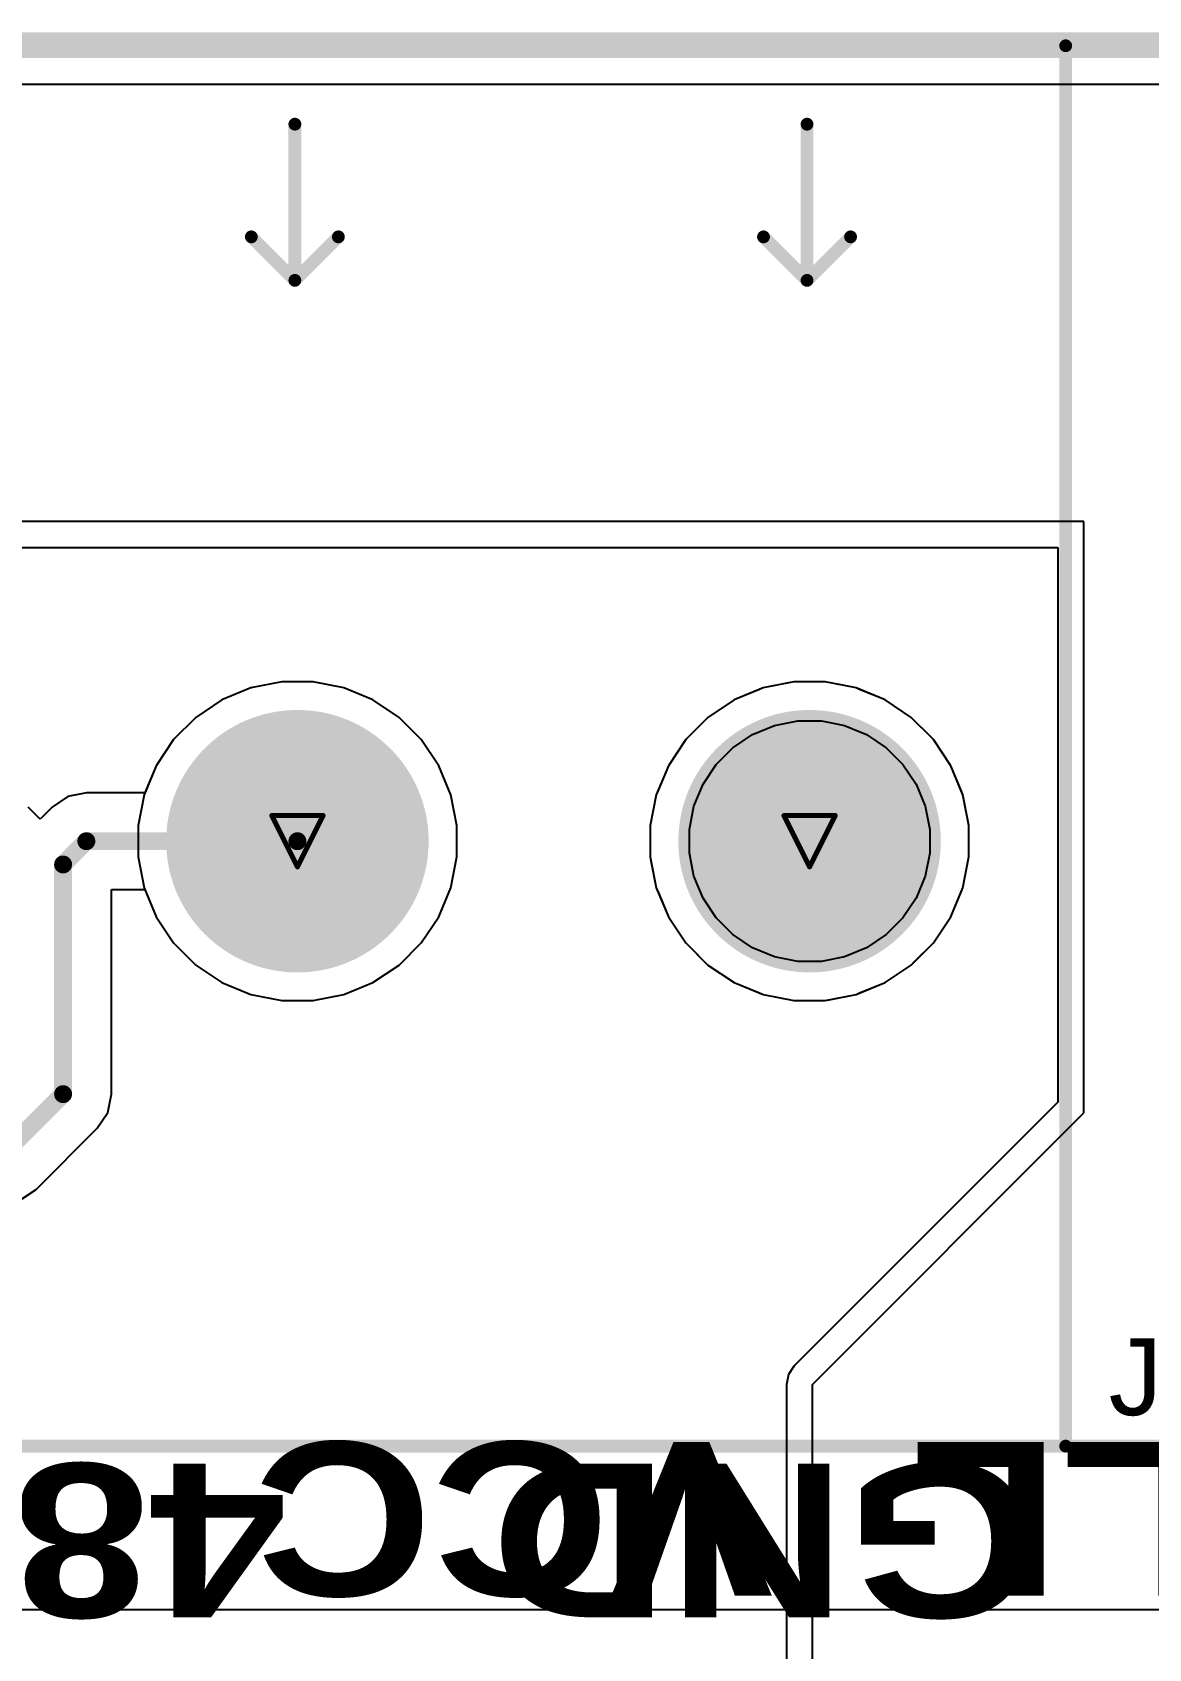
# Model space of a CAD drawing. Header units: inches. Extents: x -36 to 349, y -11 to 240.
# Drawn here: x 48.25 to 59.33, y 111.09 to 127.13 of the extents above; entities that cross this region are included whole.
import ezdxf

# ---------------------------------------------------------------- set-up
doc = ezdxf.new("R2010")
doc.units = ezdxf.units.IN
for name, color, linetype in [('Board Outline', 216, 'Continuous'), ('Bottom Layer', 5, 'Continuous'), ('Bottom Solder', 6, 'Continuous'), ('Drill Drawing', 1, 'Continuous'), ('Layer 1', 16, 'Continuous'), ('Layer 2', 76, 'Continuous'), ('Multi-Layer', 9, 'Continuous'), ('Pad Holes', 156, 'Continuous'), ('Top Layer', 1, 'Continuous'), ('Top Overlay', 2, 'Continuous'), ('Top Solder', 216, 'Continuous')]:
    doc.layers.add(name, color=color, linetype=linetype)
doc.styles.add('Arial', font='', dxfattribs={"height": 0.2})
doc.styles.add('Arial Black_Bold', font='', dxfattribs={"height": 0.2})
doc.styles.get('Arial').set_extended_font_data('Arial')
doc.styles.get('Arial Black_Bold').set_extended_font_data('Arial Black', bold=True)

# ---------------------------------------------------------------- blocks, each defined once
blk = doc.blocks.new('TB008A_508_02BE_121')
at = {"layer": 'Bottom Layer'}
blk.add_hatch(color=5, dxfattribs=at).paths.add_polyline_path([(-3.740000139999999, 1.20000014), (-1.33999986, 1.20000014), (-1.33999986, -1.20000014), (-3.740000139999999, -1.20000014)])
h = blk.add_hatch(color=5, dxfattribs=at)
edge = h.paths.add_edge_path()
edge.add_arc((2.54, 0), 1.20000014, 0, 360)
at = {"layer": 'Bottom Solder'}
blk.add_hatch(color=6, dxfattribs=at).paths.add_polyline_path([(-3.84160014, 1.30160014), (-1.23839986, 1.30160014), (-1.23839986, -1.30160014), (-3.84160014, -1.30160014)])
h = blk.add_hatch(color=6, dxfattribs=at)
edge = h.paths.add_edge_path()
edge.add_arc((2.54, 0), 1.30160014, 0, 360)
at = {"layer": 'Layer 1'}
h = blk.add_hatch(color=16, dxfattribs=at)
edge = h.paths.add_edge_path()
edge.add_arc((-2.54, 0), 1.20000014, 0, 360)
h = blk.add_hatch(color=16, dxfattribs=at)
edge = h.paths.add_edge_path()
edge.add_arc((2.54, 0), 1.20000014, 0, 360)
at = {"layer": 'Layer 2'}
h = blk.add_hatch(color=76, dxfattribs=at)
edge = h.paths.add_edge_path()
edge.add_arc((-2.54, 0), 1.20000014, 0, 360)
h = blk.add_hatch(color=76, dxfattribs=at)
edge = h.paths.add_edge_path()
edge.add_arc((2.54, 0), 1.20000014, 0, 360)
at = {"layer": 'Multi-Layer'}
h = blk.add_hatch(color=9, dxfattribs=at)
edge = h.paths.add_edge_path()
edge.add_arc((2.54, 0), 1.20000014, 0, 360)
at = {"layer": 'Pad Holes'}
h = blk.add_hatch(color=7, dxfattribs=at)
edge = h.paths.add_edge_path()
edge.add_arc((-2.54, 0), 0.7999984, 0, 360)
h = blk.add_hatch(color=7, dxfattribs=at)
edge = h.paths.add_edge_path()
edge.add_arc((2.54, 0), 0.7999984, 0, 360)
at = {"layer": 'Top Layer'}
blk.add_hatch(color=1, dxfattribs=at).paths.add_polyline_path([(-3.740000139999999, 1.20000014), (-1.33999986, 1.20000014), (-1.33999986, -1.20000014), (-3.740000139999999, -1.20000014)])
h = blk.add_hatch(color=1, dxfattribs=at)
edge = h.paths.add_edge_path()
edge.add_arc((2.54, 0), 1.20000014, 0, 360)
at = {"layer": 'Top Solder'}
blk.add_hatch(color=216, dxfattribs=at).paths.add_polyline_path([(-3.84160014, 1.30160014), (-1.23839986, 1.30160014), (-1.23839986, -1.30160014), (-3.84160014, -1.30160014)])
h = blk.add_hatch(color=216, dxfattribs=at)
edge = h.paths.add_edge_path()
edge.add_arc((2.54, 0), 1.30160014, 0, 360)
at = {"layer": 'Top Overlay'}
for points in [[(-5.08, 7.88999946, 0.127, 0.127, 0), (5.08, 7.88999946, 0.127, 0.127, 0)], [(-5.08, -6.000000699999999, 0.127, 0.127, 0), (-5.08, 7.88999946, 0.127, 0.127, 0)], [(5.08, -6.000000699999999, 0.127, 0.127, 0), (5.08, 7.88999946, 0.127, 0.127, 0)], [(-2.5654, 5.5626, 0.127, 0.127, 0), (-2.5654, 7.112, 0.127, 0.127, 0)], [(2.4892, 5.588, 0.127, 0.127, 0), (2.4892, 7.1374, 0.127, 0.127, 0)], [(-2.9972, 5.9944, 0.127, 0.127, 0), (-2.5654, 5.5626, 0.127, 0.127, 0)], [(-2.5654, 5.5626, 0.127, 0.127, 0), (-2.1336, 5.9944, 0.127, 0.127, 0)], [(2.0574, 6.019799999999999, 0.127, 0.127, 0), (2.4892, 5.588, 0.127, 0.127, 0)], [(2.4892, 5.588, 0.127, 0.127, 0), (2.921, 6.019799999999999, 0.127, 0.127, 0)], [(-5.08, -6.000000699999999, 0.127, 0.127, 0), (5.08, -6.000000699999999, 0.127, 0.127, 0)]]:
    blk.add_lwpolyline(points, format="xyseb", dxfattribs=at)
for points in [[(-5.11175, 7.88999946, 0.0635, 0.0635, 1), (-5.04825, 7.88999946, 0.0635, 0.0635, 1)], [(-5.11175, 7.88999946, 0.0635, 0.0635, 1), (-5.04825, 7.88999946, 0.0635, 0.0635, 1)], [(5.04825, 7.88999946, 0.0635, 0.0635, 1), (5.11175, 7.88999946, 0.0635, 0.0635, 1)], [(5.04825, 7.88999946, 0.0635, 0.0635, 1), (5.11175, 7.88999946, 0.0635, 0.0635, 1)], [(-2.59715, 7.112, 0.0635, 0.0635, 1), (-2.53365, 7.112, 0.0635, 0.0635, 1)], [(2.45745, 7.1374, 0.0635, 0.0635, 1), (2.52095, 7.1374, 0.0635, 0.0635, 1)], [(-3.02895, 5.9944, 0.0635, 0.0635, 1), (-2.96545, 5.9944, 0.0635, 0.0635, 1)], [(-2.16535, 5.9944, 0.0635, 0.0635, 1), (-2.10185, 5.9944, 0.0635, 0.0635, 1)], [(2.02565, 6.019799999999999, 0.0635, 0.0635, 1), (2.08915, 6.019799999999999, 0.0635, 0.0635, 1)], [(2.88925, 6.019799999999999, 0.0635, 0.0635, 1), (2.95275, 6.019799999999999, 0.0635, 0.0635, 1)], [(-2.59715, 5.5626, 0.0635, 0.0635, 1), (-2.53365, 5.5626, 0.0635, 0.0635, 1)], [(-2.59715, 5.5626, 0.0635, 0.0635, 1), (-2.53365, 5.5626, 0.0635, 0.0635, 1)], [(-2.59715, 5.5626, 0.0635, 0.0635, 1), (-2.53365, 5.5626, 0.0635, 0.0635, 1)], [(2.45745, 5.588, 0.0635, 0.0635, 1), (2.52095, 5.588, 0.0635, 0.0635, 1)], [(2.45745, 5.588, 0.0635, 0.0635, 1), (2.52095, 5.588, 0.0635, 0.0635, 1)], [(2.45745, 5.588, 0.0635, 0.0635, 1), (2.52095, 5.588, 0.0635, 0.0635, 1)], [(-5.11175, -6.000000699999999, 0.0635, 0.0635, 1), (-5.04825, -6.000000699999999, 0.0635, 0.0635, 1)], [(-5.11175, -6.000000699999999, 0.0635, 0.0635, 1), (-5.04825, -6.000000699999999, 0.0635, 0.0635, 1)], [(5.04825, -6.000000699999999, 0.0635, 0.0635, 1), (5.11175, -6.000000699999999, 0.0635, 0.0635, 1)], [(5.04825, -6.000000699999999, 0.0635, 0.0635, 1), (5.11175, -6.000000699999999, 0.0635, 0.0635, 1)]]:
    blk.add_lwpolyline(points, format="xyseb", close=True, dxfattribs=at)
blk = doc.blocks.new('TB008A_508_04BE_331')
at = {"layer": 'Bottom Layer'}
h = blk.add_hatch(color=5, dxfattribs=at)
edge = h.paths.add_edge_path()
edge.add_arc((10.16, 0), 1.20000014, 0, 360)
h = blk.add_hatch(color=5, dxfattribs=at)
edge = h.paths.add_edge_path()
edge.add_arc((15.24, 0), 1.20000014, 0, 360)
at = {"layer": 'Bottom Solder'}
h = blk.add_hatch(color=6, dxfattribs=at)
edge = h.paths.add_edge_path()
edge.add_arc((10.16, 0), 1.30160014, 0, 360)
h = blk.add_hatch(color=6, dxfattribs=at)
edge = h.paths.add_edge_path()
edge.add_arc((15.24, 0), 1.30160014, 0, 360)
at = {"layer": 'Layer 1'}
h = blk.add_hatch(color=16, dxfattribs=at)
edge = h.paths.add_edge_path()
edge.add_arc((10.16, 0), 1.20000014, 0, 360)
h = blk.add_hatch(color=16, dxfattribs=at)
edge = h.paths.add_edge_path()
edge.add_arc((15.24, 0), 1.20000014, 0, 360)
at = {"layer": 'Layer 2'}
h = blk.add_hatch(color=76, dxfattribs=at)
edge = h.paths.add_edge_path()
edge.add_arc((10.16, 0), 1.20000014, 0, 360)
h = blk.add_hatch(color=76, dxfattribs=at)
edge = h.paths.add_edge_path()
edge.add_arc((15.24, 0), 1.20000014, 0, 360)
at = {"layer": 'Multi-Layer'}
h = blk.add_hatch(color=9, dxfattribs=at)
edge = h.paths.add_edge_path()
edge.add_arc((10.16, 0), 1.20000014, 0, 360)
h = blk.add_hatch(color=9, dxfattribs=at)
edge = h.paths.add_edge_path()
edge.add_arc((15.24, 0), 1.20000014, 0, 360)
at = {"layer": 'Pad Holes'}
h = blk.add_hatch(color=7, dxfattribs=at)
edge = h.paths.add_edge_path()
edge.add_arc((10.16, 0), 0.7999984, 0, 360)
h = blk.add_hatch(color=7, dxfattribs=at)
edge = h.paths.add_edge_path()
edge.add_arc((15.24, 0), 0.7999984, 0, 360)
at = {"layer": 'Top Layer'}
h = blk.add_hatch(color=1, dxfattribs=at)
edge = h.paths.add_edge_path()
edge.add_arc((10.16, 0), 1.20000014, 0, 360)
h = blk.add_hatch(color=1, dxfattribs=at)
edge = h.paths.add_edge_path()
edge.add_arc((15.24, 0), 1.20000014, 0, 360)
at = {"layer": 'Top Solder'}
h = blk.add_hatch(color=216, dxfattribs=at)
edge = h.paths.add_edge_path()
edge.add_arc((10.16, 0), 1.30160014, 0, 360)
h = blk.add_hatch(color=216, dxfattribs=at)
edge = h.paths.add_edge_path()
edge.add_arc((15.24, 0), 1.30160014, 0, 360)
at = {"layer": 'Top Overlay'}
for points in [[(-2.54, 7.88999946, 0.127, 0.127, 0), (17.78, 7.88999946, 0.127, 0.127, 0)], [(17.78, -6.000000699999999, 0.127, 0.127, 0), (17.78, 7.88999946, 0.127, 0.127, 0)], [(10.1346, 5.5626, 0.127, 0.127, 0), (10.1346, 7.112, 0.127, 0.127, 0)], [(15.2146, 5.5626, 0.127, 0.127, 0), (15.2146, 7.112, 0.127, 0.127, 0)], [(9.7028, 5.9944, 0.127, 0.127, 0), (10.1346, 5.5626, 0.127, 0.127, 0)], [(10.1346, 5.5626, 0.127, 0.127, 0), (10.5664, 5.9944, 0.127, 0.127, 0)], [(14.7828, 5.9944, 0.127, 0.127, 0), (15.2146, 5.5626, 0.127, 0.127, 0)], [(15.2146, 5.5626, 0.127, 0.127, 0), (15.6464, 5.9944, 0.127, 0.127, 0)], [(-2.54, -6.000000699999999, 0.127, 0.127, 0), (17.78, -6.000000699999999, 0.127, 0.127, 0)]]:
    blk.add_lwpolyline(points, format="xyseb", dxfattribs=at)
for points in [[(17.74825, 7.88999946, 0.0635, 0.0635, 1), (17.81175, 7.88999946, 0.0635, 0.0635, 1)], [(17.74825, 7.88999946, 0.0635, 0.0635, 1), (17.81175, 7.88999946, 0.0635, 0.0635, 1)], [(10.10285, 7.112, 0.0635, 0.0635, 1), (10.16635, 7.112, 0.0635, 0.0635, 1)], [(15.18285, 7.112, 0.0635, 0.0635, 1), (15.24635, 7.112, 0.0635, 0.0635, 1)], [(9.67105, 5.9944, 0.0635, 0.0635, 1), (9.734549999999999, 5.9944, 0.0635, 0.0635, 1)], [(10.53465, 5.9944, 0.0635, 0.0635, 1), (10.59815, 5.9944, 0.0635, 0.0635, 1)], [(14.75105, 5.9944, 0.0635, 0.0635, 1), (14.81455, 5.9944, 0.0635, 0.0635, 1)], [(15.61465, 5.9944, 0.0635, 0.0635, 1), (15.67815, 5.9944, 0.0635, 0.0635, 1)], [(10.10285, 5.5626, 0.0635, 0.0635, 1), (10.16635, 5.5626, 0.0635, 0.0635, 1)], [(10.10285, 5.5626, 0.0635, 0.0635, 1), (10.16635, 5.5626, 0.0635, 0.0635, 1)], [(10.10285, 5.5626, 0.0635, 0.0635, 1), (10.16635, 5.5626, 0.0635, 0.0635, 1)], [(15.18285, 5.5626, 0.0635, 0.0635, 1), (15.24635, 5.5626, 0.0635, 0.0635, 1)], [(15.18285, 5.5626, 0.0635, 0.0635, 1), (15.24635, 5.5626, 0.0635, 0.0635, 1)], [(15.18285, 5.5626, 0.0635, 0.0635, 1), (15.24635, 5.5626, 0.0635, 0.0635, 1)], [(17.74825, -6.000000699999999, 0.0635, 0.0635, 1), (17.81175, -6.000000699999999, 0.0635, 0.0635, 1)], [(17.74825, -6.000000699999999, 0.0635, 0.0635, 1), (17.81175, -6.000000699999999, 0.0635, 0.0635, 1)]]:
    blk.add_lwpolyline(points, format="xyseb", close=True, dxfattribs=at)

msp = doc.modelspace()

# ---------------------------------------------------------------- linework, layer by layer
at = {"layer": 'Board Outline'}
msp.add_lwpolyline([(-2.5000458, 127, 0.254, 0.254, 0), (80.91002614, 127, 0.254, 0.254, 0)], format="xyseb", dxfattribs=at)
at = {"layer": 'Bottom Layer'}
for p, q in [((-2.5000458, 126.6115451), (80.91002614, 126.61154764)), ((50.42078815999999, 120.62417582), (50.13306204, 120.50499648)), ((50.72623332, 120.68493262), (50.42078815999999, 120.62417582)), ((51.03766271999999, 120.68493262), (50.72623332, 120.68493262)), ((51.34310788, 120.62417582), (51.03766271999999, 120.68493262)), ((51.63083399999999, 120.50499648), (51.34310788, 120.62417582)), ((55.4654339, 120.60953526), (55.21306204, 120.50499648)), ((55.46545167999999, 120.6095378), (55.4654339, 120.60953526)), ((55.50078815999999, 120.62417582), (55.46545167999999, 120.6095378)), ((55.76870735999999, 120.6774701), (55.50078815999999, 120.62417582)), ((55.76871752, 120.6774701), (55.76870735999999, 120.6774701)), ((55.80623332, 120.68493262), (55.76871752, 120.6774701)), ((56.11766272, 120.68493262), (55.80623332, 120.68493262)), ((56.27038529999999, 120.65455422), (56.11766272, 120.68493262)), ((56.42310788, 120.62417582), (56.27038529999999, 120.65455422)), ((56.4584469, 120.6095378), (56.42310788, 120.62417582)), ((56.45845959999999, 120.60953526), (56.4584469, 120.6095378)), ((56.710834, 120.50499648), (56.45845959999999, 120.60953526)), ((50.13306204, 120.50499648), (49.8741192, 120.33197676)), ((51.88977684, 120.33197676), (51.63083399999999, 120.50499648)), ((55.21306204, 120.50499648), (54.9541192, 120.33197676)), ((56.96977684, 120.33197676), (56.710834, 120.50499648)), ((49.8741192, 120.33197676), (49.65390374, 120.1117613)), ((52.1099923, 120.1117613), (51.88977684, 120.33197676)), ((54.92705804, 120.30491814), (54.73390374, 120.1117613)), ((54.92706566, 120.30492322), (54.92705804, 120.30491814)), ((54.9541192, 120.33197676), (54.92706566, 120.30492322)), ((55.39706726, 120.16074266), (55.61408993999999, 120.25063834)), ((55.61408993999999, 120.25063834), (55.84448318, 120.29646756)), ((55.84448318, 120.29646756), (56.07940524, 120.29646756)), ((56.07940524, 120.29646756), (56.19459931999999, 120.27355422)), ((56.19459931999999, 120.27355422), (56.30980355999999, 120.25063834)), ((56.30980355999999, 120.25063834), (56.52683131999999, 120.16074266)), ((57.16293368, 120.13882246), (56.96977684, 120.33197676)), ((49.65390374, 120.1117613), (49.48088402, 119.85281846)), ((52.28301201999999, 119.85281846), (52.1099923, 120.1117613)), ((54.73390374, 120.1117613), (54.56088402, 119.85281846)), ((55.20173872, 120.0302273), (55.39706726, 120.16074266)), ((56.52683131999999, 120.16074266), (56.72213953999999, 120.03024)), ((57.16293876, 120.13881484), (57.16293368, 120.13882246)), ((57.18999229999999, 120.1117613), (57.16293876, 120.13881484)), ((57.36301202, 119.85281846), (57.18999229999999, 120.1117613)), ((55.0356405, 119.864124), (55.20173872, 120.0302273)), ((56.72213953999999, 120.03024), (56.88824284, 119.86414178)), ((49.48088402, 119.85281846), (49.36170468, 119.56509234)), ((52.40219136, 119.56509234), (52.28301201999999, 119.85281846)), ((54.56088402, 119.85281846), (54.45634524, 119.60044406)), ((54.90513783999999, 119.66881578), (55.0356405, 119.864124)), ((56.88824284, 119.86414178), (57.01875819999999, 119.66881324)), ((57.4675508, 119.6004466), (57.36301202, 119.85281846)), ((54.45634269999999, 119.60043136), (54.44170467999999, 119.56509234)), ((54.45634524, 119.60044406), (54.45634269999999, 119.60043136)), ((54.81524215999999, 119.45178802), (54.90513783999999, 119.66881578)), ((57.01875819999999, 119.66881324), (57.10865388, 119.45179056)), ((57.46755333999999, 119.60042882), (57.4675508, 119.6004466)), ((57.48219135999999, 119.56509234), (57.46755333999999, 119.60042882)), ((49.36170468, 119.56509234), (49.30094788, 119.25964718)), ((52.46294816, 119.25964718), (52.40219136, 119.56509234)), ((54.44170467999999, 119.56509234), (54.38094787999999, 119.25964718)), ((54.76941294, 119.2213897), (54.81524215999999, 119.45178802)), ((57.10865388, 119.45179056), (57.15448309999999, 119.22139732)), ((57.53548564, 119.29717314), (57.48219135999999, 119.56509234)), ((57.53548564, 119.29716298), (57.53548564, 119.29717314)), ((57.54294815999999, 119.25964718), (57.53548564, 119.29716298)), ((49.30094788, 119.25964718), (49.30094788, 118.94821778)), ((52.46294816, 118.94821778), (52.46294816, 119.25964718)), ((54.38094787999999, 119.25964718), (54.38094787999999, 118.94821778)), ((54.76941294, 118.98646764), (54.76941294, 119.2213897)), ((57.15448309999999, 119.22139732), (57.15448309999999, 118.98647526)), ((57.54294815999999, 118.94821778), (57.54294815999999, 119.25964718)), ((54.81524215999999, 118.7560744), (54.76941294, 118.98646764)), ((57.15448309999999, 118.98647526), (57.10865388, 118.75607694)), ((49.30094788, 118.94821778), (49.36170468, 118.64277262)), ((52.40219136, 118.64277262), (52.46294816, 118.94821778)), ((54.38094787999999, 118.94821778), (54.3884104, 118.91070198)), ((54.3884104, 118.91070198), (54.3884104, 118.91069182)), ((54.3884104, 118.91069182), (54.44170467999999, 118.64277262)), ((57.48219135999999, 118.64277262), (57.54294815999999, 118.94821778)), ((49.36170468, 118.64277262), (49.48088402, 118.3550465)), ((52.28301201999999, 118.3550465), (52.40219136, 118.64277262)), ((54.44170467999999, 118.64277262), (54.45634269999999, 118.60743614)), ((54.90513783999999, 118.53905172), (54.81524215999999, 118.7560744)), ((57.10865388, 118.75607694), (57.01875819999999, 118.53904918)), ((57.46755333999999, 118.6074336), (57.48219135999999, 118.64277262)), ((54.45634269999999, 118.60743614), (54.45634524, 118.60741836)), ((54.45634524, 118.60741836), (54.56088402, 118.3550465)), ((55.0356532, 118.34372318), (54.90513783999999, 118.53905172)), ((57.01875819999999, 118.53904918), (56.88825554, 118.34374096)), ((57.36301202, 118.3550465), (57.4675508, 118.6074209)), ((57.4675508, 118.6074209), (57.46755333999999, 118.6074336)), ((49.48088402, 118.3550465), (49.65390374, 118.09610366)), ((52.1099923, 118.09610366), (52.28301201999999, 118.3550465)), ((54.56088402, 118.3550465), (54.73390374, 118.09610366)), ((55.20175649999999, 118.17762496), (55.0356532, 118.34372318)), ((56.88825554, 118.34374096), (56.72215732, 118.17763766)), ((57.18999229999999, 118.09610366), (57.36301202, 118.3550465)), ((55.39706472, 118.0471223), (55.20175649999999, 118.17762496)), ((56.72215732, 118.17763766), (56.52682878, 118.0471223)), ((49.65390374, 118.09610366), (49.8741192, 117.8758882)), ((51.88977684, 117.8758882), (52.1099923, 118.09610366)), ((54.73390374, 118.09610366), (54.76095727999999, 118.06905012)), ((54.76095727999999, 118.06905012), (54.76096235999999, 118.0690425)), ((54.76096235999999, 118.0690425), (54.9541192, 117.8758882)), ((55.61409247999999, 117.95722662), (55.39706472, 118.0471223)), ((56.52682878, 118.0471223), (56.3098061, 117.95722662)), ((56.996838, 117.90294682), (57.18999229999999, 118.09610366)), ((49.8741192, 117.8758882), (50.13306204, 117.70286848)), ((51.63083399999999, 117.70286848), (51.88977684, 117.8758882)), ((54.9541192, 117.8758882), (55.21306204, 117.70286848)), ((55.8444908, 117.9113974), (55.61409247999999, 117.95722662)), ((56.07941286, 117.9113974), (55.8444908, 117.9113974)), ((56.3098061, 117.95722662), (56.07941286, 117.9113974)), ((56.710834, 117.70286848), (56.96977684, 117.8758882)), ((56.96977684, 117.8758882), (56.99683038, 117.90294174)), ((56.99683038, 117.90294174), (56.996838, 117.90294682)), ((50.13306204, 117.70286848), (50.42078815999999, 117.58368914)), ((51.34310788, 117.58368914), (51.63083399999999, 117.70286848)), ((55.21306204, 117.70286848), (55.46543644, 117.5983297)), ((56.45846214, 117.5983297), (56.710834, 117.70286848)), ((50.42078815999999, 117.58368914), (50.72623332, 117.52293234)), ((50.72623332, 117.52293234), (51.03766271999999, 117.52293234)), ((51.03766271999999, 117.52293234), (51.34310788, 117.58368914)), ((55.46543644, 117.5983297), (55.46544914, 117.59832716)), ((55.46544914, 117.59832716), (55.50078815999999, 117.58368914)), ((55.50078815999999, 117.58368914), (55.80623332, 117.52293234)), ((55.80623332, 117.52293234), (56.11766272, 117.52293234)), ((56.11766272, 117.52293234), (56.15517852, 117.53039486)), ((56.15517852, 117.53039486), (56.15518867999999, 117.53039486)), ((56.15518867999999, 117.53039486), (56.42310788, 117.58368914)), ((56.42310788, 117.58368914), (56.45844435999999, 117.59832716)), ((56.45844435999999, 117.59832716), (56.45846214, 117.5983297))]:
    msp.add_line(p, q, dxfattribs=at)
at = {"layer": 'Drill Drawing'}
for points in [[(50.62794802, 119.35793248, 0.0508, 0.0508, 0), (51.13594801999999, 119.35793248, 0.0508, 0.0508, 0)], [(50.62794802, 119.35793248, 0.0508, 0.0508, 0), (50.88194802, 118.84993248, 0.0508, 0.0508, 0)], [(50.88194802, 118.84993248, 0.0508, 0.0508, 0), (51.13594801999999, 119.35793248, 0.0508, 0.0508, 0)], [(55.70794802, 119.35793248, 0.0508, 0.0508, 0), (56.21594802, 119.35793248, 0.0508, 0.0508, 0)], [(55.70794802, 119.35793248, 0.0508, 0.0508, 0), (55.96194801999999, 118.84993248, 0.0508, 0.0508, 0)], [(55.96194801999999, 118.84993248, 0.0508, 0.0508, 0), (56.21594802, 119.35793248, 0.0508, 0.0508, 0)]]:
    msp.add_lwpolyline(points, format="xyseb", dxfattribs=at)
for points in [[(50.61524802, 119.35793248, 0.0254, 0.0254, 1), (50.64064802, 119.35793248, 0.0254, 0.0254, 1)], [(50.61524802, 119.35793248, 0.0254, 0.0254, 1), (50.64064802, 119.35793248, 0.0254, 0.0254, 1)], [(51.12324802000001, 119.35793248, 0.0254, 0.0254, 1), (51.14864802, 119.35793248, 0.0254, 0.0254, 1)], [(51.12324802000001, 119.35793248, 0.0254, 0.0254, 1), (51.14864802, 119.35793248, 0.0254, 0.0254, 1)], [(55.69524801999999, 119.35793248, 0.0254, 0.0254, 1), (55.72064801999999, 119.35793248, 0.0254, 0.0254, 1)], [(55.69524801999999, 119.35793248, 0.0254, 0.0254, 1), (55.72064801999999, 119.35793248, 0.0254, 0.0254, 1)], [(56.20324802, 119.35793248, 0.0254, 0.0254, 1), (56.22864801999999, 119.35793248, 0.0254, 0.0254, 1)], [(56.20324802, 119.35793248, 0.0254, 0.0254, 1), (56.22864801999999, 119.35793248, 0.0254, 0.0254, 1)], [(50.86924801999999, 118.84993248, 0.0254, 0.0254, 1), (50.89464801999999, 118.84993248, 0.0254, 0.0254, 1)], [(50.86924801999999, 118.84993248, 0.0254, 0.0254, 1), (50.89464801999999, 118.84993248, 0.0254, 0.0254, 1)], [(55.94924802, 118.84993248, 0.0254, 0.0254, 1), (55.97464802, 118.84993248, 0.0254, 0.0254, 1)], [(55.94924802, 118.84993248, 0.0254, 0.0254, 1), (55.97464802, 118.84993248, 0.0254, 0.0254, 1)]]:
    msp.add_lwpolyline(points, format="xyseb", close=True, dxfattribs=at)
at = {"layer": 'Layer 1'}
for p, q in [((-2.5000458, 126.6115451), (80.91002614, 126.61154764)), ((50.42078815999999, 120.62417582), (50.13306204, 120.50499648)), ((50.72623332, 120.68493262), (50.42078815999999, 120.62417582)), ((51.03766271999999, 120.68493262), (50.72623332, 120.68493262)), ((51.34310788, 120.62417582), (51.03766271999999, 120.68493262)), ((51.63083399999999, 120.50499648), (51.34310788, 120.62417582)), ((50.13306204, 120.50499648), (49.8741192, 120.33197676)), ((51.88977684, 120.33197676), (51.63083399999999, 120.50499648)), ((49.8741192, 120.33197676), (49.65390374, 120.1117613)), ((52.1099923, 120.1117613), (51.88977684, 120.33197676)), ((49.65390374, 120.1117613), (49.48088402, 119.85281846)), ((52.28301201999999, 119.85281846), (52.1099923, 120.1117613)), ((49.48088402, 119.85281846), (49.36170468, 119.56509234)), ((52.40219136, 119.56509234), (52.28301201999999, 119.85281846)), ((49.36170468, 119.56509234), (49.30094788, 119.25964718)), ((52.46294816, 119.25964718), (52.40219136, 119.56509234)), ((49.30094788, 119.25964718), (49.30094788, 118.94821778)), ((52.46294816, 118.94821778), (52.46294816, 119.25964718)), ((49.30094788, 118.94821778), (49.36170468, 118.64277262)), ((52.40219136, 118.64277262), (52.46294816, 118.94821778)), ((49.36170468, 118.64277262), (49.48088402, 118.3550465)), ((52.28301201999999, 118.3550465), (52.40219136, 118.64277262)), ((49.48088402, 118.3550465), (49.65390374, 118.09610366)), ((52.1099923, 118.09610366), (52.28301201999999, 118.3550465)), ((49.65390374, 118.09610366), (49.8741192, 117.8758882)), ((51.88977684, 117.8758882), (52.1099923, 118.09610366)), ((49.8741192, 117.8758882), (50.13306204, 117.70286848)), ((51.63083399999999, 117.70286848), (51.88977684, 117.8758882)), ((50.13306204, 117.70286848), (50.42078815999999, 117.58368914)), ((51.34310788, 117.58368914), (51.63083399999999, 117.70286848)), ((50.42078815999999, 117.58368914), (50.72623332, 117.52293234)), ((50.72623332, 117.52293234), (51.03766271999999, 117.52293234)), ((51.03766271999999, 117.52293234), (51.34310788, 117.58368914))]:
    msp.add_line(p, q, dxfattribs=at)
at = {"layer": 'Layer 2'}
for p, q in [((-2.5000458, 126.6115451), (80.91002614, 126.61154764)), ((50.42078815999999, 120.62417582), (50.13306204, 120.50499648)), ((50.72623332, 120.68493262), (50.42078815999999, 120.62417582)), ((51.03766271999999, 120.68493262), (50.72623332, 120.68493262)), ((51.34310788, 120.62417582), (51.03766271999999, 120.68493262)), ((51.63083399999999, 120.50499648), (51.34310788, 120.62417582)), ((55.50078815999999, 120.62417582), (55.21306204, 120.50499648)), ((55.80623332, 120.68493262), (55.50078815999999, 120.62417582)), ((56.11766272, 120.68493262), (55.80623332, 120.68493262)), ((56.42310788, 120.62417582), (56.11766272, 120.68493262)), ((56.710834, 120.50499648), (56.42310788, 120.62417582)), ((50.13306204, 120.50499648), (49.8741192, 120.33197676)), ((51.88977684, 120.33197676), (51.63083399999999, 120.50499648)), ((55.21306204, 120.50499648), (54.9541192, 120.33197676)), ((56.96977684, 120.33197676), (56.710834, 120.50499648)), ((49.8741192, 120.33197676), (49.65390374, 120.1117613)), ((52.1099923, 120.1117613), (51.88977684, 120.33197676)), ((54.9541192, 120.33197676), (54.73390374, 120.1117613)), ((57.18999229999999, 120.1117613), (56.96977684, 120.33197676)), ((49.65390374, 120.1117613), (49.48088402, 119.85281846)), ((52.28301201999999, 119.85281846), (52.1099923, 120.1117613)), ((54.73390374, 120.1117613), (54.56088402, 119.85281846)), ((57.36301202, 119.85281846), (57.18999229999999, 120.1117613)), ((49.48088402, 119.85281846), (49.36170468, 119.56509234)), ((52.40219136, 119.56509234), (52.28301201999999, 119.85281846)), ((54.56088402, 119.85281846), (54.44170467999999, 119.56509234)), ((57.48219135999999, 119.56509234), (57.36301202, 119.85281846)), ((49.36170468, 119.56509234), (49.30094788, 119.25964718)), ((52.46294816, 119.25964718), (52.40219136, 119.56509234)), ((54.44170467999999, 119.56509234), (54.38094787999999, 119.25964718)), ((57.54294815999999, 119.25964718), (57.48219135999999, 119.56509234)), ((49.30094788, 119.25964718), (49.30094788, 118.94821778)), ((52.46294816, 118.94821778), (52.46294816, 119.25964718)), ((54.38094787999999, 119.25964718), (54.38094787999999, 118.94821778)), ((57.54294815999999, 118.94821778), (57.54294815999999, 119.25964718)), ((49.30094788, 118.94821778), (49.36170468, 118.64277262)), ((52.40219136, 118.64277262), (52.46294816, 118.94821778)), ((54.38094787999999, 118.94821778), (54.44170467999999, 118.64277262)), ((57.48219135999999, 118.64277262), (57.54294815999999, 118.94821778)), ((49.36170468, 118.64277262), (49.48088402, 118.3550465)), ((52.28301201999999, 118.3550465), (52.40219136, 118.64277262)), ((54.44170467999999, 118.64277262), (54.56088402, 118.3550465)), ((57.36301202, 118.3550465), (57.48219135999999, 118.64277262)), ((49.48088402, 118.3550465), (49.65390374, 118.09610366)), ((52.1099923, 118.09610366), (52.28301201999999, 118.3550465)), ((54.56088402, 118.3550465), (54.73390374, 118.09610366)), ((57.18999229999999, 118.09610366), (57.36301202, 118.3550465)), ((49.65390374, 118.09610366), (49.8741192, 117.8758882)), ((51.88977684, 117.8758882), (52.1099923, 118.09610366)), ((54.73390374, 118.09610366), (54.9541192, 117.8758882)), ((56.96977684, 117.8758882), (57.18999229999999, 118.09610366)), ((49.8741192, 117.8758882), (50.13306204, 117.70286848)), ((51.63083399999999, 117.70286848), (51.88977684, 117.8758882)), ((54.9541192, 117.8758882), (55.21306204, 117.70286848)), ((56.710834, 117.70286848), (56.96977684, 117.8758882)), ((50.13306204, 117.70286848), (50.42078815999999, 117.58368914)), ((51.34310788, 117.58368914), (51.63083399999999, 117.70286848)), ((55.21306204, 117.70286848), (55.50078815999999, 117.58368914)), ((56.42310788, 117.58368914), (56.710834, 117.70286848)), ((50.42078815999999, 117.58368914), (50.72623332, 117.52293234)), ((50.72623332, 117.52293234), (51.03766271999999, 117.52293234)), ((51.03766271999999, 117.52293234), (51.34310788, 117.58368914)), ((55.50078815999999, 117.58368914), (55.80623332, 117.52293234)), ((55.80623332, 117.52293234), (56.11766272, 117.52293234)), ((56.11766272, 117.52293234), (56.42310788, 117.58368914)), ((71.1158852, 111.48061016), (13.29938158, 111.48061016))]:
    msp.add_line(p, q, dxfattribs=at)
at = {"layer": 'Top Layer'}
for p, q in [((-2.5000458, 126.6115451), (73.59609105999999, 126.61154764)), ((58.68299922, 122.2756), (42.57939922, 122.2756)), ((58.68299922, 116.40819746), (58.68299922, 122.2756)), ((42.83837508, 122.01662414), (58.42402335999999, 122.01662414)), ((58.42402335999999, 122.01662414), (58.42402335999999, 116.51546928)), ((50.42078815999999, 120.62417582), (50.13306204, 120.50499648)), ((50.72623332, 120.68493262), (50.42078815999999, 120.62417582)), ((51.03766271999999, 120.68493262), (50.72623332, 120.68493262)), ((51.34310788, 120.62417582), (51.03766271999999, 120.68493262)), ((51.63083399999999, 120.50499648), (51.34310788, 120.62417582)), ((50.13306204, 120.50499648), (49.8741192, 120.33197676)), ((51.88977684, 120.33197676), (51.63083399999999, 120.50499648)), ((49.8741192, 120.33197676), (49.65390374, 120.1117613)), ((52.1099923, 120.1117613), (51.88977684, 120.33197676)), ((49.65390374, 120.1117613), (49.48088402, 119.85281846)), ((52.28301201999999, 119.85281846), (52.1099923, 120.1117613)), ((49.48088402, 119.85281846), (49.36913671999999, 119.58303744)), ((52.40219136, 119.56509234), (52.28301201999999, 119.85281846)), ((48.33005828, 119.32297954), (48.21032776, 119.44271006)), ((48.4497888, 119.4427126), (48.33005828, 119.32297954)), ((48.60522156, 119.54656812), (48.4497888, 119.4427126)), ((48.78856638, 119.58303744), (48.60522156, 119.54656812)), ((49.36913671999999, 119.58303744), (48.78856638, 119.58303744)), ((52.46294816, 119.25964718), (52.40219136, 119.56509234)), ((52.46294816, 118.94821778), (52.46294816, 119.25964718)), ((52.40219136, 118.64277262), (52.46294816, 118.94821778)), ((52.28301201999999, 118.3550465), (52.40219136, 118.64277262)), ((49.03695298, 116.59516432), (49.03695298, 118.62482752)), ((49.03695298, 118.62482752), (49.36913671999999, 118.62482752)), ((49.36913671999999, 118.62482752), (49.48088402, 118.3550465)), ((49.48088402, 118.3550465), (49.65390374, 118.09610366)), ((52.1099923, 118.09610366), (52.28301201999999, 118.3550465)), ((49.65390374, 118.09610366), (49.8741192, 117.8758882)), ((51.88977684, 117.8758882), (52.1099923, 118.09610366)), ((49.8741192, 117.8758882), (50.13306204, 117.70286848)), ((51.63083399999999, 117.70286848), (51.88977684, 117.8758882)), ((50.13306204, 117.70286848), (50.42078815999999, 117.58368914)), ((51.34310788, 117.58368914), (51.63083399999999, 117.70286848)), ((50.42078815999999, 117.58368914), (50.72623332, 117.52293234)), ((50.72623332, 117.52293234), (51.03766271999999, 117.52293234)), ((51.03766271999999, 117.52293234), (51.34310788, 117.58368914)), ((49.00048366, 116.41181696), (49.03695298, 116.59516432)), ((48.8966256, 116.2563842), (49.00048366, 116.41181696)), ((58.42402335999999, 116.51546928), (55.80747537999999, 113.8989213)), ((55.99059921999999, 113.71579746), (58.68299922, 116.40819746)), ((48.29019552, 115.64995666), (48.8966256, 116.2563842)), ((48.1347653, 115.5460986), (48.29019552, 115.64995666)), ((55.80747537999999, 113.8989213), (55.7513363, 113.81490318)), ((55.7513363, 113.81490318), (55.73162336, 113.71579746)), ((55.73162336, 113.71579746), (55.73162336, 95.7363592)), ((55.99059921999999, 95.7363592), (55.99059921999999, 113.71579746))]:
    msp.add_line(p, q, dxfattribs=at)
for points in [[(48.55784801999999, 118.87321412, 0.1778, 0.1778, 0), (48.78856638, 119.10393248, 0.1778, 0.1778, 0)], [(48.78856638, 119.10393248, 0.1778, 0.1778, 0), (50.88194802, 119.10393248, 0.1778, 0.1778, 0)], [(48.55784801999999, 116.59516432, 0.1778, 0.1778, 0), (48.55784801999999, 118.87321412, 0.1778, 0.1778, 0)], [(47.95141794, 115.98873424, 0.1778, 0.1778, 0), (48.55784801999999, 116.59516432, 0.1778, 0.1778, 0)]]:
    msp.add_lwpolyline(points, format="xyseb", dxfattribs=at)
for points in [[(48.74411638, 119.10393248, 0.08889999999999999, 0.08889999999999999, 1), (48.83301638, 119.10393248, 0.08889999999999999, 0.08889999999999999, 1)], [(48.74411638, 119.10393248, 0.08889999999999999, 0.08889999999999999, 1), (48.83301638, 119.10393248, 0.08889999999999999, 0.08889999999999999, 1)], [(50.83749802000001, 119.10393248, 0.08889999999999999, 0.08889999999999999, 1), (50.92639802, 119.10393248, 0.08889999999999999, 0.08889999999999999, 1)], [(48.51339802, 118.87321412, 0.08889999999999999, 0.08889999999999999, 1), (48.60229801999999, 118.87321412, 0.08889999999999999, 0.08889999999999999, 1)], [(48.51339802, 118.87321412, 0.08889999999999999, 0.08889999999999999, 1), (48.60229801999999, 118.87321412, 0.08889999999999999, 0.08889999999999999, 1)], [(48.51339802, 116.59516432, 0.08889999999999999, 0.08889999999999999, 1), (48.60229801999999, 116.59516432, 0.08889999999999999, 0.08889999999999999, 1)], [(48.51339802, 116.59516432, 0.08889999999999999, 0.08889999999999999, 1), (48.60229801999999, 116.59516432, 0.08889999999999999, 0.08889999999999999, 1)]]:
    msp.add_lwpolyline(points, format="xyseb", close=True, dxfattribs=at)

# ---------------------------------------------------------------- block references
for name, p in [('TB008A_508_04BE_331', (40.72194802, 119.10393248)), ('TB008A_508_02BE_121', (63.58194802, 119.10393248))]:
    msp.add_blockref(name, p)

# ---------------------------------------------------------------- texts
at = {"layer": 'Top Overlay', "style": 'Arial'}
msp.add_text('J5', height=0.7619999999999999, dxfattribs=at).set_placement((58.92820574, 113.41112446))
at = {"layer": 'Top Overlay', "style": 'Arial Black_Bold'}
for s, p in [('GND   485(1)-N   485(1)-P   VCC', (58.21680507999999, 112.93003322)), ('AUT  FILL  VCC', (68.46199922, 113.1443127))]:
    msp.add_text(s, height=1.524, rotation=180, dxfattribs=at).set_placement(p)

doc.saveas('drawing.dxf')
